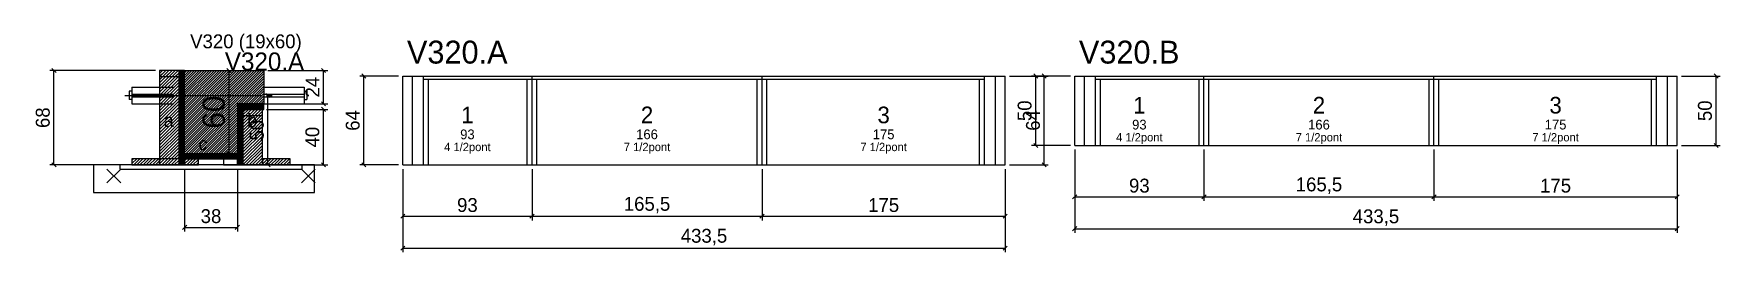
# Model space of a CAD drawing. Extents: x -69 to 1145, y -127 to 31.
import ezdxf
from ezdxf.enums import TextEntityAlignment as Align

# ---------------------------------------------------------------- set-up
doc = ezdxf.new("R2010")
doc.units = 0
for name, color, linetype in [('5', 5, 'Continuous'), ('barrote', 126, 'Continuous'), ('CONCRETO', 251, 'Continuous'), ('COTA', 241, 'Continuous'), ('Cota Seção (2x)', 241, 'Continuous'), ('detalhes', 7, 'Continuous'), ('Hachura', 251, 'Continuous'), ('Madeira', 126, 'Continuous'), ('NOMENCLATURA', 7, 'Continuous'), ('Painéis', 200, 'Continuous'), ('presilha', 224, 'Continuous'), ('SARR_2.2x7', 40, 'Continuous'), ('SARR_3.5x7', 81, 'Continuous'), ('SCO-___-LAJ', 224, 'Continuous'), ('TENSOR', 224, 'Continuous'), ('texto', 7, 'Continuous'), ('Texto Seção', 7, 'Continuous')]:
    doc.layers.add(name, color=color, linetype=linetype)
doc.dimstyles.new('PAINEL', dxfattribs={"dimtxt": 10, "dimasz": 3, "dimexe": 3, "dimexo": 3, "dimgap": 3, "dimtad": 1, "dimblk": 'OBLIQUE', "dimblk1": 'OBLIQUE', "dimcen": 2.5, "dimclrd": 4, "dimclre": 4, "dimclrt": 240, "dimazin": 3, "dimtfac": 1, "dimtmove": 0, "dimatfit": 3})
doc.dimstyles.new('SECAO2X', dxfattribs={"dimtxt": 16, "dimasz": 3, "dimexe": 3, "dimexo": 3, "dimgap": 3, "dimtad": 1, "dimblk": 'OBLIQUE', "dimblk1": 'OBLIQUE', "dimcen": 2.5, "dimclrd": 4, "dimclre": 4, "dimclrt": 240, "dimazin": 3, "dimtfac": 1, "dimtmove": 0, "dimatfit": 3})

# ---------------------------------------------------------------- blocks, each defined once
blk = doc.blocks.new('_OBLIQUE')
at = {"color": 0, "linetype": 'BYBLOCK'}
blk.add_line((-0.5, -0.5), (0.5, 0.5), dxfattribs=at)

msp = doc.modelspace()

# ---------------------------------------------------------------- hatches: boundary and pattern name
at = {"layer": 'COTA'}
h = msp.add_hatch(dxfattribs=at)
h.set_pattern_fill('ANSI31', scale=0.4)
h.paths.add_polyline_path([(40, -56), (40, 4), (97, 4), (97, -20), (78, -20), (78, -56)])
at = {"layer": 'Hachura'}
h = msp.add_hatch(dxfattribs=at)
h.set_pattern_fill('ANSI31', scale=0.5)
h.paths.add_polyline_path([(22, -64), (36, -64), (36, 4), (22, 4)])
h = msp.add_hatch(dxfattribs=at)
h.set_pattern_fill('ANSI31', scale=0.5)
h.paths.add_polyline_path([(22, -0.4), (36, -0.4), (36, 4), (22, 4)])
h = msp.add_hatch(dxfattribs=at)
h.set_pattern_fill('SOLID')
h.paths.add_polyline_path([(36, -64), (40, -64), (40, 4), (36, 4)])
h = msp.add_hatch(dxfattribs=at)
h.set_pattern_fill('SOLID')
h.paths.add_polyline_path([(78, -24), (97, -24), (97, -20), (78, -20)])
h = msp.add_hatch(dxfattribs=at)
h.set_pattern_fill('SOLID')
h.paths.add_polyline_path([(78, -64), (82, -64), (82, -24), (78, -24)])
h = msp.add_hatch(dxfattribs=at)
h.set_pattern_fill('ANSI31', scale=0.5)
h.paths.add_polyline_path([(82, -64), (96, -64), (96, -24), (82, -24)])
h = msp.add_hatch(dxfattribs=at)
h.set_pattern_fill('ANSI31', scale=0.5)
h.paths.add_polyline_path([(82, -28.4), (96, -28.4), (96, -24), (82, -24)])
h = msp.add_hatch(dxfattribs=at)
h.set_pattern_fill('ANSI31', scale=0.5)
h.paths.add_polyline_path([(2, -64), (22, -64), (22, -59.6), (2, -59.6)])
h = msp.add_hatch(dxfattribs=at)
h.set_pattern_fill('SOLID')
h.paths.add_polyline_path([(40, -59.6), (78, -59.6), (78, -56), (40, -56)])
h = msp.add_hatch(dxfattribs=at)
h.set_pattern_fill('ANSI31', scale=0.5)
h.paths.add_polyline_path([(40, -64), (50, -64), (50, -59.6), (40, -59.6)])
h = msp.add_hatch(dxfattribs=at)
h.set_pattern_fill('ANSI31', scale=0.5)
h.paths.add_polyline_path([(96, -64), (116, -64), (116, -59.6), (96, -59.6)])

# ---------------------------------------------------------------- linework, layer by layer
for p, q in [((0, -11), (0, -17)), ((2, -11), (0, -11)), ((2, -8), (32, -8)), ((2, -8), (2, -20)), ((96, -8), (126, -8)), ((126, -8), (126, -20)), ((126, -11), (128, -11)), ((128, -11), (128, -17)), ((2, -17), (0, -17)), ((2, -13), (32, -13)), ((2, -15), (32, -15)), ((2, -20), (32, -20)), ((96, -13), (126, -13)), ((96, -15), (126, -15)), ((96, -20), (126, -20)), ((126, -17), (128, -17))]:
    msp.add_line(p, q)
at = {"layer": 'barrote'}
msp.add_lwpolyline([(-25.5, -84), (133.5, -84), (133.5, -64), (-25.5, -64)], close=True, dxfattribs=at)
at = {"layer": 'CONCRETO'}
msp.add_lwpolyline([(40, -56), (40, 4), (97, 4), (97, -20), (78, -20), (78, -56)], close=True, dxfattribs=at)
at = {"layer": 'Madeira'}
for points in [[(22, -64), (36, -64), (36, 4), (22, 4)], [(22, -0.4), (36, -0.4), (36, 4), (22, 4)], [(82, -64), (96, -64), (96, -24), (82, -24)], [(82, -28.4), (96, -28.4), (96, -24), (82, -24)], [(2, -64), (22, -64), (22, -59.6), (2, -59.6)], [(22, -64), (36, -64), (36, -59.6), (22, -59.6)], [(40, -64), (50, -64), (50, -59.6), (40, -59.6)], [(68, -64), (78, -64), (78, -59.6), (68, -59.6)], [(96, -64), (116, -64), (116, -59.6), (96, -59.6)]]:
    msp.add_lwpolyline(points, close=True, dxfattribs=at)
at = {"layer": 'Painéis'}
for p, q in [((197, 0), (290, 0)), ((197, -64), (197, 0)), ((290, -64), (290, 0)), ((290, -64), (290, 0)), ((290, 0), (455.5, 0)), ((290, -64), (290, 0)), ((455.5, -64), (455.5, 0)), ((455.5, -64), (455.5, 0)), ((455.5, 0), (630.5, 0)), ((455.5, -64), (455.5, 0)), ((630.5, -64), (630.5, 0)), ((680.5, 0), (773.5, 0)), ((680.5, -50), (680.5, 0)), ((773.5, -50), (773.5, 0)), ((773.5, -50), (773.5, 0)), ((773.5, 0), (939, 0)), ((773.5, -50), (773.5, 0)), ((939, -50), (939, 0)), ((939, -50), (939, 0)), ((939, 0), (1114, 0)), ((939, -50), (939, 0)), ((1114, -50), (1114, 0)), ((680.5, -50), (773.5, -50)), ((773.5, -50), (939, -50)), ((939, -50), (1114, -50)), ((197, -64), (290, -64)), ((290, -64), (455.5, -64)), ((455.5, -64), (630.5, -64))]:
    msp.add_line(p, q, dxfattribs=at)
for points in [[(36, -64), (40, -64), (40, 4), (36, 4)], [(78, -24), (97, -24), (97, -20), (78, -20)], [(78, -64), (82, -64), (82, -24), (78, -24)], [(40, -59.6), (78, -59.6), (78, -56), (40, -56)]]:
    msp.add_lwpolyline(points, close=True, dxfattribs=at)
at = {"layer": 'presilha'}
for p, q in [((-16, -77), (-6, -67)), ((-16, -67), (-6, -77)), ((124, -77), (134, -67)), ((124, -67), (134, -77))]:
    msp.add_line(p, q, dxfattribs=at)
at = {"layer": 'SARR_2.2x7'}
for p, q in [((204, -64), (204, 0)), ((623.5, -64), (623.5, 0)), ((687.5, -50), (687.5, 0)), ((1107, -50), (1107, 0)), ((212, -2.2), (290, -2.2)), ((290, -2.2), (455.5, -2.2)), ((455.5, -2.2), (615.5, -2.2)), ((695.5, -2.2), (773.5, -2.2)), ((773.5, -2.2), (939, -2.2)), ((939, -2.2), (1099, -2.2))]:
    msp.add_line(p, q, dxfattribs=at)
at = {"layer": 'SARR_3.5x7'}
for p, q in [((212, -64), (212, 0)), ((290, -64), (290, 0)), ((290, -64), (290, 0)), ((455.5, -64), (455.5, 0)), ((455.5, -64), (455.5, 0)), ((615.5, -64), (615.5, 0)), ((695.5, -50), (695.5, 0)), ((773.5, -50), (773.5, 0)), ((773.5, -50), (773.5, 0)), ((939, -50), (939, 0)), ((939, -50), (939, 0)), ((1099, -50), (1099, 0)), ((215.5, -64), (215.5, -2.2)), ((286.5, -64), (286.5, -2.2)), ((293.5, -64), (293.5, -2.2)), ((452, -64), (452, -2.2)), ((459, -64), (459, -2.2)), ((612, -64), (612, -2.2)), ((699, -50), (699, -2.2)), ((770, -50), (770, -2.2)), ((777, -50), (777, -2.2)), ((935.5, -50), (935.5, -2.2)), ((942.5, -50), (942.5, -2.2)), ((1095.5, -50), (1095.5, -2.2)), ((695.5, -50), (699, -50)), ((770, -50), (773.5, -50)), ((773.5, -50), (777, -50)), ((935.5, -50), (939, -50)), ((939, -50), (942.5, -50)), ((1095.5, -50), (1099, -50)), ((212, -64), (215.5, -64)), ((286.5, -64), (290, -64)), ((290, -64), (293.5, -64)), ((452, -64), (455.5, -64)), ((455.5, -64), (459, -64)), ((612, -64), (615.5, -64))]:
    msp.add_line(p, q, dxfattribs=at)
at = {"layer": 'SCO-___-LAJ'}
msp.add_lwpolyline([(-6.5, -67.2), (124.5, -67.2), (124.5, -64), (-6.5, -64)], close=True, dxfattribs=at)
at = {"layer": 'TENSOR'}
msp.add_line((-3, -14), (95, -14), dxfattribs=at)

# ---------------------------------------------------------------- texts
at = {"layer": '5'}
for s, height, p in [('1', 12, (243.5, -28)), ('2', 12, (372.75, -28)), ('3', 12, (543, -28)), ('1', 12, (727, -21)), ('2', 12, (856.25, -21)), ('3', 12, (1026.5, -21)), ('93', 7, (727, -35)), ('166', 7, (856.25, -35)), ('175', 7, (1026.5, -35)), ('93', 7, (243.5, -42)), ('166', 7, (372.75, -42)), ('175', 7, (543, -42))]:
    msp.add_text(s, height=height, dxfattribs=at).set_placement(p, align=Align.MIDDLE_CENTER)
at = {"layer": 'detalhes'}
for s, p in [('a', (25, -36.7)), ('b', (85, -36.7)), ('c', (50, -53.5))]:
    msp.add_text(s, height=9.6, dxfattribs=at).set_placement(p)
at = {"layer": 'NOMENCLATURA'}
for s, p in [('V320.A', (200, 9)), ('V320.B', (683.5, 9))]:
    msp.add_text(s, height=16.5, dxfattribs=at).set_placement(p)
at = {"layer": 'texto', "char_height": 6, "attachment_point": 5}
for s, insert in [('4 1/2pont', (243.5, -52)), ('7 1/2pont', (372.75, -52)), ('7 1/2pont', (543, -52)), ('4 1/2pont', (727, -45)), ('7 1/2pont', (856.25, -45)), ('7 1/2pont', (1026.5, -45))]:
    msp.add_mtext(s, dxfattribs=dict(at, insert=insert))
at = {"layer": 'Texto Seção'}
for s, height, p in [('V320 (19x60)', 10, (44, 20)), ('V320.A', 13, (69, 4))]:
    msp.add_text(s, height=height, dxfattribs=at).set_placement(p)

# ---------------------------------------------------------------- dimensions: what is measured, and where the dimension line sits
at = {"layer": 'COTA'}
for base, p1, p2 in [((-54, -64), (2, -64), (22, 4)), ((140, -20), (97, -20), (97, 4)), ((169, -64), (197, -64), (197, 0)), ((658.5, -64), (630.5, -64), (630.5, 0)), ((652.5, -50), (680.5, -50), (680.5, 0)), ((1142, -50), (1114, -50), (1114, 0)), ((100, -64), (96, -64), (96, -14)), ((140, -64), (96, -64), (96, -24))]:
    msp.add_linear_dim(base=base, p1=p1, p2=p2, angle=90, dimstyle='PAINEL', dxfattribs=at).render()
for base, p1, p2 in [((680.5, -87), (680.5, -50), (773.5, -50)), ((680.5, -110), (680.5, -50), (1114, -50)), ((773.5, -87), (773.5, -50), (939, -50)), ((939, -87), (939, -50), (1114, -50)), ((40, -109), (40, -64), (78, -64)), ((197, -101), (197, -64), (290, -64)), ((197, -124), (197, -64), (630.5, -64)), ((290, -101), (290, -64), (455.5, -64)), ((455.5, -101), (455.5, -64), (630.5, -64))]:
    msp.add_linear_dim(base=base, p1=p1, p2=p2, dimstyle='PAINEL', dxfattribs=at).render()
at = {"layer": 'Cota Seção (2x)'}
msp.add_linear_dim(base=(72, -56), p1=(40, -56), p2=(40, 4), angle=90, dimstyle='SECAO2X', dxfattribs=at).render()

doc.saveas('drawing.dxf')
